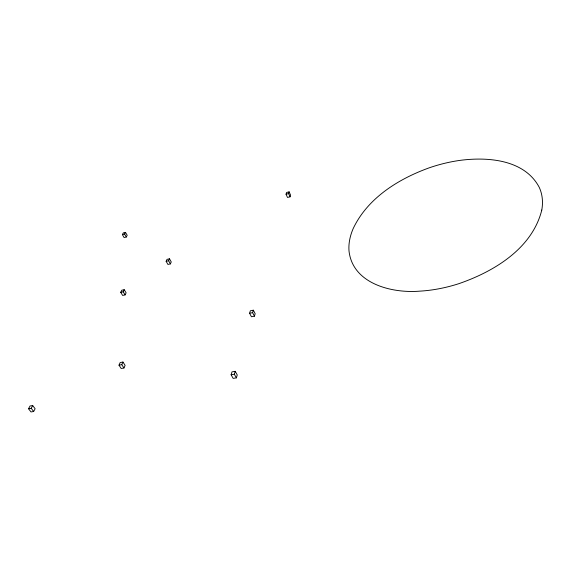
<?xml version="1.0" encoding="UTF-8"?>
<svg xmlns="http://www.w3.org/2000/svg" width="571" height="571" viewBox="0 0 571 571"><rect width="100%" height="100%" fill="white"/><g stroke="black" fill="none" stroke-linecap="round" stroke-linejoin="round"><path stroke-width="0.86" d="M254.43 316.184L255.166 313.715L253.346 310.189L250.355 310.774L249.606 313.243L251.433 316.762L254.43 316.184L252.603 312.658L253.346 310.189M290.039 196.824L290.553 195.089L289.119 191.856L286.578 192.477L286.05 194.197L287.498 197.438L290.039 196.824L288.598 193.583L289.119 191.856M236.38 377.859L237.243 374.947L235.216 371.321L231.997 371.864L231.112 374.769L233.154 378.395L236.38 377.859L234.338 374.219L235.216 371.321M123.957 367.988L125.113 365.383L122.951 362.057L120.174 362.564L118.996 365.169L121.173 368.495L123.957 367.988L121.78 364.662L122.951 362.057M170.372 263.902L171.25 261.939L169.487 258.806L167.025 259.362L166.14 261.318L167.91 264.452L170.372 263.902L168.609 260.761L169.487 258.806M125.092 294.907L126.12 292.823L124.214 289.704L121.759 290.232L120.724 292.316L122.637 295.435L125.092 294.907L123.179 291.781L124.214 289.704M33.66 411.505L35.124 408.743L32.697 405.538L30.035 405.988L28.55 408.743L30.991 411.948L33.66 411.505L31.227 408.294L28.55 408.743M126.291 237.008L127.197 235.295L125.499 232.376L123.3 232.911L122.38 234.617L124.093 237.543L126.291 237.008L124.578 234.081L125.499 232.376M31.227 408.294L32.697 405.538M286.05 194.197L288.598 193.583M122.38 234.617L124.578 234.081M166.14 261.318L168.609 260.761M120.724 292.316L123.179 291.781M249.606 313.243L252.603 312.658M118.996 365.169L121.78 364.662M231.112 374.769L234.338 374.219M541.786 210.049C532.186 248.649 493.815 271.689 458.527 283.78A91.695 49.927 -18.4 0 1 419.849 291.139C392.106 293.494 352.742 283.887 349.024 251.083A127.105 67.885 -17.4 0 1 353.171 228.614C367.538 198.166 398.23 179.058 428.914 167.931A88.369 46.123 -18.5 0 1 460.854 160.265C488.476 156.754 524.692 159.773 539.231 187.317A123.429 65.965 -19.4 0 1 541.786 210.049"/></g></svg>
